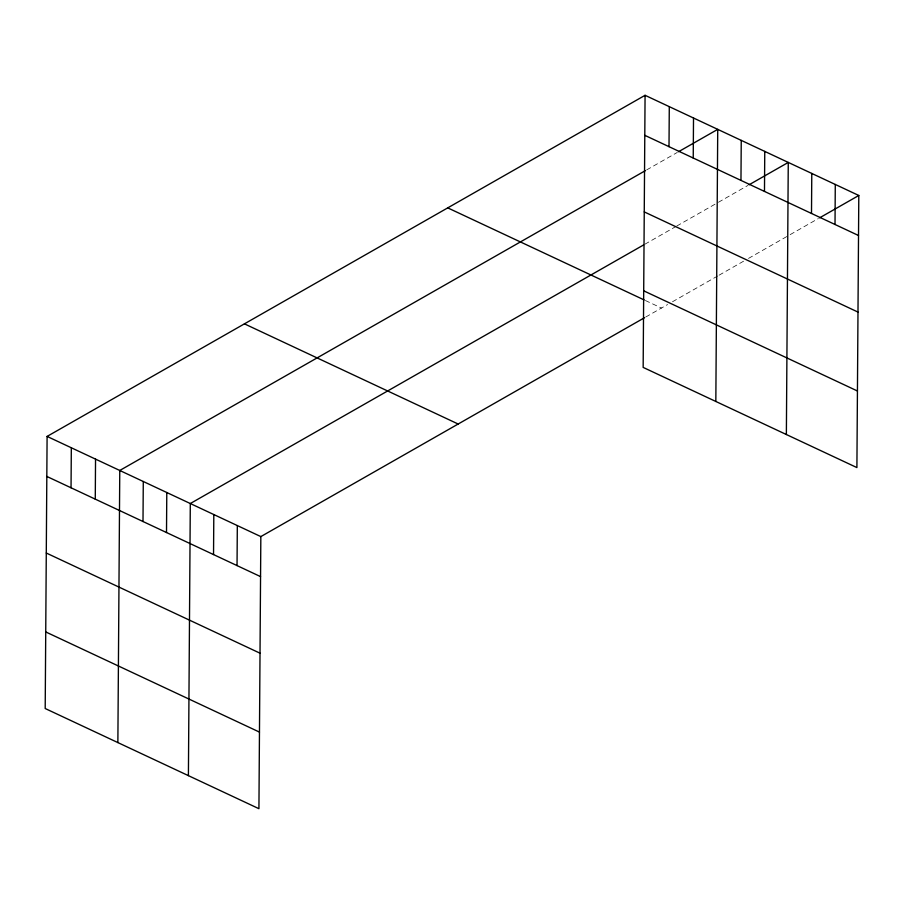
<?xml version="1.0" encoding="UTF-8"?>
<svg xmlns="http://www.w3.org/2000/svg" width="904" height="904" viewBox="0 0 904 904"><rect width="100%" height="100%" fill="white"/><g stroke="black" fill="none" stroke-linecap="round" stroke-linejoin="round"><path stroke-width="0.68" stroke-dasharray="4.52 3.39" d="M646.654 169.918L677.288 152.437M644.868 244.227L675.514 226.746M676.734 226.045L717.177 202.971M718.409 202.27L747.823 185.489M645.739 317.022L667.604 304.546M672.497 301.755L717.855 275.889M719.075 275.189L743.585 261.2M748.489 258.408L788.943 235.334M790.164 234.633L818.357 218.553M645.388 300.512L661.468 308.049"/><path stroke-width="1.36" d="M645.072 95.304L643.162 367.408L856.902 467.583L858.8 195.479L645.072 95.304L47.098 436.417L45.2 708.521L258.928 808.696L260.838 536.592L644.529 317.711M71.043 487.787L71.326 447.774M95.27 499.144L95.541 459.119M117.87 742.579L119.769 470.475L645.422 170.619M143.001 521.518L143.284 481.493M166.505 532.535L166.788 492.51M188.405 775.643L190.303 503.539L643.637 244.927M213.536 554.57L213.807 514.557M237.04 565.588L237.323 525.574M669.005 146.674L669.288 106.661M693.232 158.03L693.515 118.006M715.832 401.466L717.731 129.362L678.52 151.736M740.964 180.404L741.246 140.38M764.479 191.422L764.761 151.397M786.367 434.53L788.265 162.426L749.043 184.8M811.498 213.457L811.781 173.444M835.014 224.474L835.285 184.461M819.578 217.853L858.8 195.479M644.789 135.317L858.517 235.503M644.258 211.909L857.986 312.083M643.704 290.817L857.433 390.991M447.74 207.875L644.145 299.925M244.43 323.847L458.158 424.021M47.098 436.417L260.838 536.592M46.816 476.431L260.555 576.616M46.285 553.022L260.024 653.196M45.731 631.93L259.471 732.104"/></g></svg>
